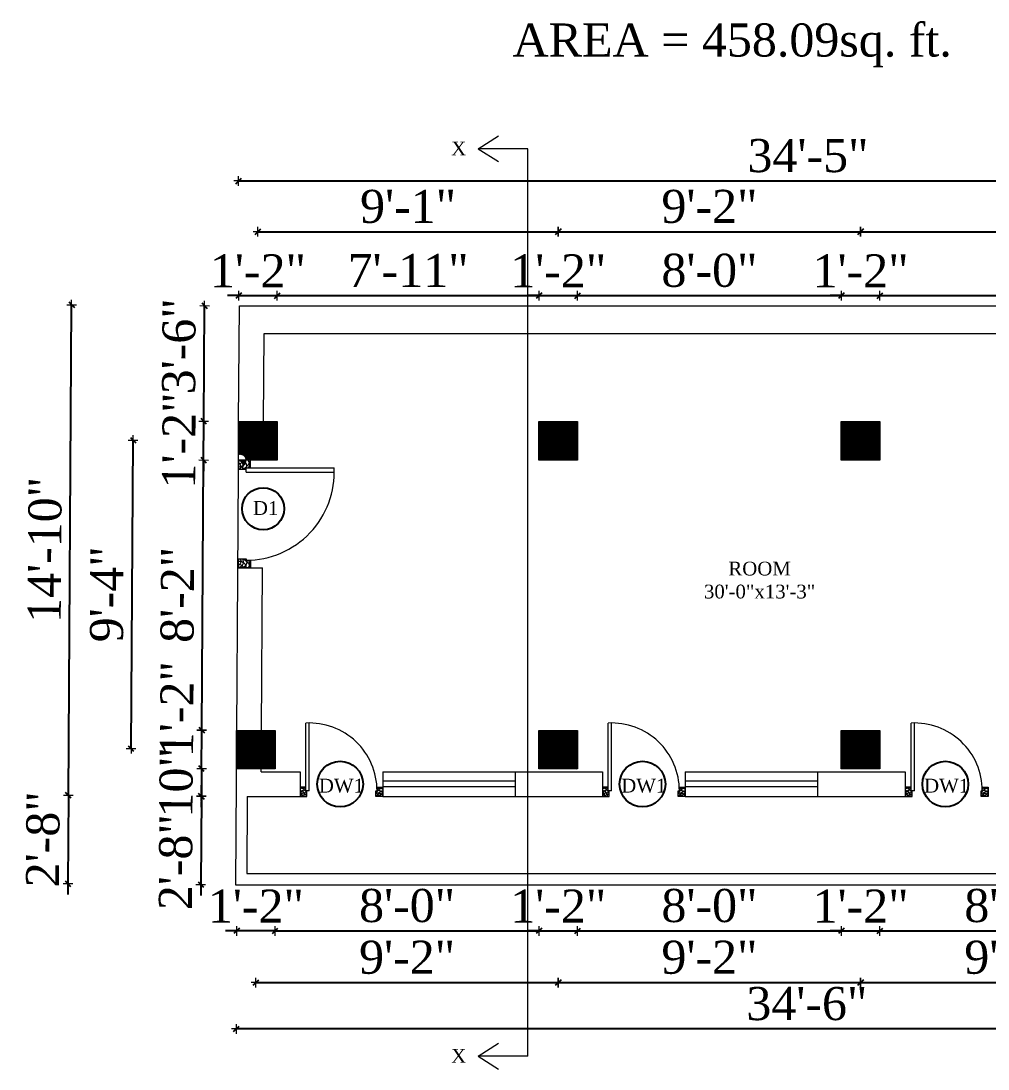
# Model space of a CAD drawing. Header units: inches. Extents: x 4069 to 291496, y -47643 to 12535.
# Drawn here: x 29905.2 to 30255.8, y 2326.1 to 2706.4 of the extents above; entities that cross this region are included whole.
import ezdxf

# ---------------------------------------------------------------- set-up
doc = ezdxf.new("R2010")
doc.units = ezdxf.units.IN
doc.header["$LTSCALE"] = 5
doc.header["$MEASUREMENT"] = 0
for name, color, linetype, lineweight in [('A-WALL', 7, 'Continuous', 9), ('Dimension', 7, 'Continuous', 18), ('DOOR', 62, 'Continuous', 0)]:
    doc.layers.add(name, color=color, linetype=linetype, lineweight=lineweight)
doc.layers.add('dim line', color=7, linetype='Continuous', lineweight=15, true_color=0xfab2b2)
doc.layers.add('TEXT', color=6, linetype='Continuous')
doc.layers.add('WALL', color=7, linetype='Continuous')
doc.styles.add('ordinary', font='times.ttf')
doc.dimstyles.new('Copy of 96', dxfattribs={"dimtxt": 7, "dimasz": 4, "dimexe": 0.5, "dimexo": 0.5, "dimgap": 3, "dimtad": 1, "dimdec": 1, "dimzin": 11, "dimdsep": 46, "dimlunit": 4, "dimtxsty": 'ordinary', "dimblk": 'OBLIQUE', "dimcen": 0.09, "dimse1": 1, "dimse2": 1, "dimclrt": 6, "dimazin": 0, "dimtfac": 1, "dimtdec": 1, "dimtix": 1, "dimtmove": 2, "dimatfit": 3, "dimldrblk": 'leader', "dimfxl": 0.5, "dimfxlon": 1, "dimtolj": 1, "dimtzin": 0, "dimarcsym": 0})
pattern_1 = [(45, (5670.89868, 945.28743), (-0.08838834765, 0.08838834765), [])]

# ---------------------------------------------------------------- blocks, each defined once
blk = doc.blocks.new('A$C27B36B59')
at = {"layer": 'DOOR'}
for p, q in [((0, 4), (0, 0)), ((2.5, 4), (0, 4)), ((2.5, 2.5), (2.5, 4)), ((0, 0), (3, 0)), ((3, 2.5), (2.5, 2.5)), ((3, 0), (3, 2.5))]:
    blk.add_line(p, q, dxfattribs=at)
for centre, radius, start, end in [((-1.4, -0.54), 4.75, 22.1411, 72.838), ((1.34, 2.09), 1.64, 45.138, 144.8948), ((2.21, 0.3), 2.49, 83.3149, 152.658), ((0.13, 0.37), 2.05, 349.4875, 93.6805), ((1.96, -0.47), 2.01, 58.7447, 166.495), ((-0.06, 0.32), 1.13, 343.542, 86.947), ((2.08, -0.4), 1.17, 38.2816, 160.1519)]:
    blk.add_arc(centre, radius, start, end, dxfattribs=at)
blk = doc.blocks.new('D2')
at = {"layer": 'DOOR'}
for p, q in [((74473.95, 24047.59), (74473.95, 24018.09)), ((74473.95, 24047.59), (74475.45, 24047.59)), ((74475.45, 24047.59), (74475.45, 24018.13))]:
    blk.add_line(p, q, dxfattribs=at)
blk.add_arc((74473.95, 24047.59), 29.5, 180, 272.9146, dxfattribs=at)
at = {"layer": 'DOOR', "xscale": -1, "rotation": 180}
blk.add_blockref('A$C27B36B59', (74441.95, 24050.09), dxfattribs=at)
at = {"layer": 'DOOR', "rotation": 180}
blk.add_blockref('A$C27B36B59', (74477.95, 24050.09), dxfattribs=at)
blk = doc.blocks.new('oblique')
at = {"color": 0, "lineweight": -2}
blk.add_line((0.25, 0.25), (-0.25, -0.25), dxfattribs=at)
at = {"layer": 'dim line', "lineweight": 9}
for p, q in [((-0.4375, 0), (0.4375, 0)), ((0, 0.4375), (0, -0.4375))]:
    blk.add_line(p, q, dxfattribs=at)
blk = doc.blocks.new('*D561')
at = {"layer": 'A-WALL', "color": 0, "lineweight": -2, "ltscale": 50, "transparency": 16777216}
for p, q in [((29983.36, 2376.25), (29979.36, 2376.25)), ((29997.36, 2376.25), (29983.36, 2376.25)), ((29997.36, 2376.25), (30001.36, 2376.25))]:
    blk.add_line(p, q, dxfattribs=at)
at = {"layer": 'Defpoints', "color": 0, "ltscale": 50, "transparency": 16777216}
for p in [(29983.36, 2435.01, -58.17), (29997.36, 2435.01, -58.17), (29983.36, 2376.25)]:
    blk.add_point(p, dxfattribs=at)
at = {"layer": 'A-WALL', "color": 0, "lineweight": -2, "ltscale": 50, "transparency": 16777216, "xscale": 4, "yscale": 4, "zscale": 4}
blk.add_blockref('oblique', (29983.36, 2376.25), dxfattribs=at)
at = {"layer": 'A-WALL', "color": 0, "lineweight": -2, "ltscale": 50, "transparency": 16777216, "xscale": 4, "yscale": 4, "zscale": 4, "rotation": 180}
blk.add_blockref('oblique', (29997.36, 2376.25), dxfattribs=at)
at = {"layer": 'A-WALL', "color": 6, "ltscale": 50, "transparency": 16777216, "insert": (29990.36, 2385.25), "char_height": 12, "attachment_point": 5, "style": 'ordinary'}
blk.add_mtext('\\A1;1\'-2"', dxfattribs=at)
blk = doc.blocks.new('_OBLIQUE')
at = {"color": 0, "linetype": 'ByBlock'}
blk.add_line((-0.5, -0.5), (0.5, 0.5), dxfattribs=at)
blk = doc.blocks.new('leader')
at = {"layer": 'Dimension'}
for p, q in [((0, -4.328), (0, 4.328)), ((-4.424, 0), (4.424, 0))]:
    blk.add_line(p, q, dxfattribs=at)
blk = doc.blocks.new('*D562')
at = {"layer": 'A-WALL', "color": 0, "lineweight": -2, "ltscale": 5, "transparency": 16777216}
blk.add_line((29997.36, 2376.25), (30092.98, 2376.25), dxfattribs=at)
at = {"layer": 'Defpoints', "color": 0, "ltscale": 5, "transparency": 16777216}
for p in [(29997.36, 2435.01, -58.17), (30092.98, 2435.01, -58.17), (30092.98, 2376.25)]:
    blk.add_point(p, dxfattribs=at)
at = {"layer": 'A-WALL', "color": 0, "lineweight": -2, "ltscale": 5, "transparency": 16777216, "xscale": 4, "yscale": 4, "zscale": 4, "rotation": 180}
blk.add_blockref('oblique', (29997.36, 2376.25), dxfattribs=at)
at = {"layer": 'A-WALL', "color": 0, "lineweight": -2, "ltscale": 5, "transparency": 16777216, "xscale": 4, "yscale": 4, "zscale": 4}
blk.add_blockref('oblique', (30092.98, 2376.25), dxfattribs=at)
at = {"layer": 'A-WALL', "color": 6, "ltscale": 5, "transparency": 16777216, "insert": (30045.17, 2385.36), "char_height": 12, "attachment_point": 5, "style": 'ordinary'}
blk.add_mtext('\\A1;8\'-0"', dxfattribs=at)
blk = doc.blocks.new('*D563')
at = {"layer": 'A-WALL', "color": 0, "lineweight": -2, "ltscale": 5, "transparency": 16777216}
for p, q in [((30092.98, 2376.25), (30088.98, 2376.25)), ((30092.98, 2376.25), (30106.98, 2376.25)), ((30106.98, 2376.25), (30110.98, 2376.25))]:
    blk.add_line(p, q, dxfattribs=at)
at = {"layer": 'Defpoints', "color": 0, "ltscale": 5, "transparency": 16777216}
for p in [(30092.98, 2435.01, -58.17), (30106.98, 2435.01, -58.17), (30106.98, 2376.25)]:
    blk.add_point(p, dxfattribs=at)
at = {"layer": 'A-WALL', "color": 0, "lineweight": -2, "ltscale": 5, "transparency": 16777216, "xscale": 4, "yscale": 4, "zscale": 4}
blk.add_blockref('oblique', (30092.98, 2376.25), dxfattribs=at)
at = {"layer": 'A-WALL', "color": 0, "lineweight": -2, "ltscale": 5, "transparency": 16777216, "xscale": 4, "yscale": 4, "zscale": 4, "rotation": 180}
blk.add_blockref('oblique', (30106.98, 2376.25), dxfattribs=at)
at = {"layer": 'A-WALL', "color": 6, "ltscale": 5, "transparency": 16777216, "insert": (30099.98, 2385.25), "char_height": 12, "attachment_point": 5, "style": 'ordinary'}
blk.add_mtext('\\A1;1\'-2"', dxfattribs=at)
blk = doc.blocks.new('*D564')
at = {"layer": 'A-WALL', "color": 0, "lineweight": -2, "ltscale": 5, "transparency": 16777216}
blk.add_line((30106.98, 2376.25), (30202.6, 2376.25), dxfattribs=at)
at = {"layer": 'Defpoints', "color": 0, "ltscale": 5, "transparency": 16777216}
for p in [(30106.98, 2435.01, -58.17), (30202.6, 2435.01, -58.17), (30202.6, 2376.25)]:
    blk.add_point(p, dxfattribs=at)
at = {"layer": 'A-WALL', "color": 0, "lineweight": -2, "ltscale": 5, "transparency": 16777216, "xscale": 4, "yscale": 4, "zscale": 4, "rotation": 180}
blk.add_blockref('oblique', (30106.98, 2376.25), dxfattribs=at)
at = {"layer": 'A-WALL', "color": 0, "lineweight": -2, "ltscale": 5, "transparency": 16777216, "xscale": 4, "yscale": 4, "zscale": 4}
blk.add_blockref('oblique', (30202.6, 2376.25), dxfattribs=at)
at = {"layer": 'A-WALL', "color": 6, "ltscale": 5, "transparency": 16777216, "insert": (30154.79, 2385.36), "char_height": 12, "attachment_point": 5, "style": 'ordinary'}
blk.add_mtext('\\A1;8\'-0"', dxfattribs=at)
blk = doc.blocks.new('*D565')
at = {"layer": 'A-WALL', "color": 0, "lineweight": -2, "ltscale": 5, "transparency": 16777216}
for p, q in [((30202.6, 2376.25), (30198.6, 2376.25)), ((30202.6, 2376.25), (30216.6, 2376.25)), ((30216.6, 2376.25), (30220.6, 2376.25))]:
    blk.add_line(p, q, dxfattribs=at)
at = {"layer": 'Defpoints', "color": 0, "ltscale": 5, "transparency": 16777216}
for p in [(30202.6, 2435.01, -58.17), (30216.6, 2435.01, -58.17), (30216.6, 2376.25)]:
    blk.add_point(p, dxfattribs=at)
at = {"layer": 'A-WALL', "color": 0, "lineweight": -2, "ltscale": 5, "transparency": 16777216, "xscale": 4, "yscale": 4, "zscale": 4}
blk.add_blockref('oblique', (30202.6, 2376.25), dxfattribs=at)
at = {"layer": 'A-WALL', "color": 0, "lineweight": -2, "ltscale": 5, "transparency": 16777216, "xscale": 4, "yscale": 4, "zscale": 4, "rotation": 180}
blk.add_blockref('oblique', (30216.6, 2376.25), dxfattribs=at)
at = {"layer": 'A-WALL', "color": 6, "ltscale": 5, "transparency": 16777216, "insert": (30209.6, 2385.25), "char_height": 12, "attachment_point": 5, "style": 'ordinary'}
blk.add_mtext('\\A1;1\'-2"', dxfattribs=at)
blk = doc.blocks.new('*D566')
at = {"layer": 'A-WALL', "color": 0, "lineweight": -2, "ltscale": 5, "transparency": 16777216}
blk.add_line((30216.6, 2376.25), (30312.6, 2376.25), dxfattribs=at)
at = {"layer": 'Defpoints', "color": 0, "ltscale": 5, "transparency": 16777216}
for p in [(30216.6, 2435.01, -58.17), (30312.6, 2435.01), (30312.6, 2376.25)]:
    blk.add_point(p, dxfattribs=at)
at = {"layer": 'A-WALL', "color": 0, "lineweight": -2, "ltscale": 5, "transparency": 16777216, "xscale": 4, "yscale": 4, "zscale": 4, "rotation": 180}
blk.add_blockref('oblique', (30216.6, 2376.25), dxfattribs=at)
at = {"layer": 'A-WALL', "color": 0, "lineweight": -2, "ltscale": 5, "transparency": 16777216, "xscale": 4, "yscale": 4, "zscale": 4}
blk.add_blockref('oblique', (30312.6, 2376.25), dxfattribs=at)
at = {"layer": 'A-WALL', "color": 6, "ltscale": 5, "transparency": 16777216, "insert": (30264.6, 2385.36), "char_height": 12, "attachment_point": 5, "style": 'ordinary'}
blk.add_mtext('\\A1;8\'-0"', dxfattribs=at)
blk = doc.blocks.new('*D473')
at = {"layer": 'A-WALL', "color": 0, "lineweight": -2, "ltscale": 5, "transparency": 16777216}
blk.add_line((29990.36, 2357.5), (30099.98, 2357.5), dxfattribs=at)
at = {"layer": 'Defpoints', "color": 0, "ltscale": 5, "transparency": 16777216}
for p in [(29990.36, 2442.01, -58.17), (30099.98, 2442.01, -58.17), (30099.98, 2357.5)]:
    blk.add_point(p, dxfattribs=at)
at = {"layer": 'A-WALL', "color": 0, "lineweight": -2, "ltscale": 5, "transparency": 16777216, "xscale": 4, "yscale": 4, "zscale": 4, "rotation": 180}
blk.add_blockref('oblique', (29990.36, 2357.5), dxfattribs=at)
at = {"layer": 'A-WALL', "color": 0, "lineweight": -2, "ltscale": 5, "transparency": 16777216, "xscale": 4, "yscale": 4, "zscale": 4}
blk.add_blockref('oblique', (30099.98, 2357.5), dxfattribs=at)
at = {"layer": 'A-WALL', "color": 6, "ltscale": 5, "transparency": 16777216, "insert": (30045.17, 2366.62), "char_height": 12, "attachment_point": 5, "style": 'ordinary'}
blk.add_mtext('\\A1;9\'-2"', dxfattribs=at)
blk = doc.blocks.new('*D568')
at = {"layer": 'A-WALL', "color": 0, "lineweight": -2, "ltscale": 5, "transparency": 16777216}
blk.add_line((30099.98, 2357.5), (30209.6, 2357.5), dxfattribs=at)
at = {"layer": 'Defpoints', "color": 0, "ltscale": 5, "transparency": 16777216}
for p in [(30099.98, 2442.01, -58.17), (30209.6, 2442.01, -58.17), (30209.6, 2357.5)]:
    blk.add_point(p, dxfattribs=at)
at = {"layer": 'A-WALL', "color": 0, "lineweight": -2, "ltscale": 5, "transparency": 16777216, "xscale": 4, "yscale": 4, "zscale": 4, "rotation": 180}
blk.add_blockref('oblique', (30099.98, 2357.5), dxfattribs=at)
at = {"layer": 'A-WALL', "color": 0, "lineweight": -2, "ltscale": 5, "transparency": 16777216, "xscale": 4, "yscale": 4, "zscale": 4}
blk.add_blockref('oblique', (30209.6, 2357.5), dxfattribs=at)
at = {"layer": 'A-WALL', "color": 6, "ltscale": 5, "transparency": 16777216, "insert": (30154.79, 2366.62), "char_height": 12, "attachment_point": 5, "style": 'ordinary'}
blk.add_mtext('\\A1;9\'-2"', dxfattribs=at)
blk = doc.blocks.new('*D569')
at = {"layer": 'A-WALL', "color": 0, "lineweight": -2, "ltscale": 5, "transparency": 16777216}
blk.add_line((30209.6, 2357.5), (30319.6, 2357.5), dxfattribs=at)
at = {"layer": 'Defpoints', "color": 0, "ltscale": 5, "transparency": 16777216}
for p in [(30209.6, 2442.01, -58.17), (30319.6, 2442.01, -58.17), (30319.6, 2357.5)]:
    blk.add_point(p, dxfattribs=at)
at = {"layer": 'A-WALL', "color": 0, "lineweight": -2, "ltscale": 5, "transparency": 16777216, "xscale": 4, "yscale": 4, "zscale": 4, "rotation": 180}
blk.add_blockref('oblique', (30209.6, 2357.5), dxfattribs=at)
at = {"layer": 'A-WALL', "color": 0, "lineweight": -2, "ltscale": 5, "transparency": 16777216, "xscale": 4, "yscale": 4, "zscale": 4}
blk.add_blockref('oblique', (30319.6, 2357.5), dxfattribs=at)
at = {"layer": 'A-WALL', "color": 6, "ltscale": 5, "transparency": 16777216, "insert": (30264.6, 2366.62), "char_height": 12, "attachment_point": 5, "style": 'ordinary'}
blk.add_mtext('\\A1;9\'-2"', dxfattribs=at)
blk = doc.blocks.new('*D474')
at = {"layer": 'A-WALL', "color": 0, "lineweight": -2, "ltscale": 5, "transparency": 16777216}
blk.add_line((30396.93, 2340.69), (29983.26, 2340.69), dxfattribs=at)
at = {"layer": 'Defpoints', "color": 0, "ltscale": 5, "transparency": 16777216}
for p in [(30396.93, 2545.35, -58), (29983.26, 2435.01, -58.17), (29983.26, 2340.69)]:
    blk.add_point(p, dxfattribs=at)
at = {"layer": 'A-WALL', "color": 0, "lineweight": -2, "ltscale": 5, "transparency": 16777216, "xscale": 4, "yscale": 4, "zscale": 4, "rotation": 180}
blk.add_blockref('oblique', (29983.26, 2340.69), dxfattribs=at)
at = {"layer": 'A-WALL', "color": 0, "lineweight": -2, "ltscale": 5, "transparency": 16777216, "xscale": 4, "yscale": 4, "zscale": 4}
blk.add_blockref('oblique', (30396.93, 2340.69), dxfattribs=at)
at = {"layer": 'A-WALL', "color": 6, "ltscale": 5, "transparency": 16777216, "insert": (30190.1, 2349.8), "char_height": 12, "attachment_point": 5, "style": 'ordinary'}
blk.add_mtext('\\A1;34\'-6"', dxfattribs=at)
blk = doc.blocks.new('*D570')
at = {"layer": 'A-WALL', "color": 0, "lineweight": -2, "ltscale": 50, "transparency": 16777216}
for p, q in [((29984.09, 2606.72), (29980.09, 2606.72)), ((29984.09, 2606.72), (29998.09, 2606.72)), ((29998.09, 2606.72), (30002.09, 2606.72))]:
    blk.add_line(p, q, dxfattribs=at)
at = {"layer": 'Defpoints', "color": 0, "ltscale": 50, "transparency": 16777216}
for p in [(29998.09, 2606.72), (29984.09, 2561.01, -58.17), (29998.09, 2561.01, -58.17)]:
    blk.add_point(p, dxfattribs=at)
at = {"layer": 'A-WALL', "color": 0, "lineweight": -2, "ltscale": 50, "transparency": 16777216, "xscale": 4, "yscale": 4, "zscale": 4}
blk.add_blockref('oblique', (29984.09, 2606.72), dxfattribs=at)
at = {"layer": 'A-WALL', "color": 0, "lineweight": -2, "ltscale": 50, "transparency": 16777216, "xscale": 4, "yscale": 4, "zscale": 4, "rotation": 180}
blk.add_blockref('oblique', (29998.09, 2606.72), dxfattribs=at)
at = {"layer": 'A-WALL', "color": 6, "ltscale": 50, "transparency": 16777216, "insert": (29991.09, 2615.72), "char_height": 12, "attachment_point": 5, "style": 'ordinary'}
blk.add_mtext('\\A1;1\'-2"', dxfattribs=at)
blk = doc.blocks.new('*D571')
at = {"layer": 'A-WALL', "color": 0, "lineweight": -2, "ltscale": 5, "transparency": 16777216}
blk.add_line((29998.09, 2606.72), (30092.98, 2606.72), dxfattribs=at)
at = {"layer": 'Defpoints', "color": 0, "ltscale": 5, "transparency": 16777216}
for p in [(30092.98, 2606.72), (29998.09, 2561.01, -58.17), (30092.98, 2561.01, -58.17)]:
    blk.add_point(p, dxfattribs=at)
at = {"layer": 'A-WALL', "color": 0, "lineweight": -2, "ltscale": 5, "transparency": 16777216, "xscale": 4, "yscale": 4, "zscale": 4, "rotation": 180}
blk.add_blockref('oblique', (29998.09, 2606.72), dxfattribs=at)
at = {"layer": 'A-WALL', "color": 0, "lineweight": -2, "ltscale": 5, "transparency": 16777216, "xscale": 4, "yscale": 4, "zscale": 4}
blk.add_blockref('oblique', (30092.98, 2606.72), dxfattribs=at)
at = {"layer": 'A-WALL', "color": 6, "ltscale": 5, "transparency": 16777216, "insert": (30045.53, 2615.84), "char_height": 12, "attachment_point": 5, "style": 'ordinary'}
blk.add_mtext('\\A1;7\'-11"', dxfattribs=at)
blk = doc.blocks.new('*D475')
at = {"layer": 'A-WALL', "color": 0, "lineweight": -2, "ltscale": 5, "transparency": 16777216}
for p, q in [((30092.98, 2606.72), (30088.98, 2606.72)), ((30092.98, 2606.72), (30106.98, 2606.72)), ((30106.98, 2606.72), (30110.98, 2606.72))]:
    blk.add_line(p, q, dxfattribs=at)
at = {"layer": 'Defpoints', "color": 0, "ltscale": 5, "transparency": 16777216}
for p in [(30106.98, 2606.72), (30092.98, 2561.01, -58.17), (30106.98, 2561.01, -58.17)]:
    blk.add_point(p, dxfattribs=at)
at = {"layer": 'A-WALL', "color": 0, "lineweight": -2, "ltscale": 5, "transparency": 16777216, "xscale": 4, "yscale": 4, "zscale": 4}
blk.add_blockref('oblique', (30092.98, 2606.72), dxfattribs=at)
at = {"layer": 'A-WALL', "color": 0, "lineweight": -2, "ltscale": 5, "transparency": 16777216, "xscale": 4, "yscale": 4, "zscale": 4, "rotation": 180}
blk.add_blockref('oblique', (30106.98, 2606.72), dxfattribs=at)
at = {"layer": 'A-WALL', "color": 6, "ltscale": 5, "transparency": 16777216, "insert": (30099.98, 2615.72), "char_height": 12, "attachment_point": 5, "style": 'ordinary'}
blk.add_mtext('\\A1;1\'-2"', dxfattribs=at)
blk = doc.blocks.new('*D572')
at = {"layer": 'A-WALL', "color": 0, "lineweight": -2, "ltscale": 5, "transparency": 16777216}
blk.add_line((30106.98, 2606.72), (30202.6, 2606.72), dxfattribs=at)
at = {"layer": 'Defpoints', "color": 0, "ltscale": 5, "transparency": 16777216}
for p in [(30202.6, 2606.72), (30106.98, 2561.01, -58.17), (30202.6, 2561.01, -58.17)]:
    blk.add_point(p, dxfattribs=at)
at = {"layer": 'A-WALL', "color": 0, "lineweight": -2, "ltscale": 5, "transparency": 16777216, "xscale": 4, "yscale": 4, "zscale": 4, "rotation": 180}
blk.add_blockref('oblique', (30106.98, 2606.72), dxfattribs=at)
at = {"layer": 'A-WALL', "color": 0, "lineweight": -2, "ltscale": 5, "transparency": 16777216, "xscale": 4, "yscale": 4, "zscale": 4}
blk.add_blockref('oblique', (30202.6, 2606.72), dxfattribs=at)
at = {"layer": 'A-WALL', "color": 6, "ltscale": 5, "transparency": 16777216, "insert": (30154.79, 2615.82), "char_height": 12, "attachment_point": 5, "style": 'ordinary'}
blk.add_mtext('\\A1;8\'-0"', dxfattribs=at)
blk = doc.blocks.new('*D573')
at = {"layer": 'A-WALL', "color": 0, "lineweight": -2, "ltscale": 5, "transparency": 16777216}
for p, q in [((30202.6, 2606.72), (30198.6, 2606.72)), ((30202.6, 2606.72), (30216.6, 2606.72)), ((30216.6, 2606.72), (30220.6, 2606.72))]:
    blk.add_line(p, q, dxfattribs=at)
at = {"layer": 'Defpoints', "color": 0, "ltscale": 5, "transparency": 16777216}
for p in [(30216.6, 2606.72), (30202.6, 2561.01, -58.17), (30216.6, 2561.01, -58.17)]:
    blk.add_point(p, dxfattribs=at)
at = {"layer": 'A-WALL', "color": 0, "lineweight": -2, "ltscale": 5, "transparency": 16777216, "xscale": 4, "yscale": 4, "zscale": 4}
blk.add_blockref('oblique', (30202.6, 2606.72), dxfattribs=at)
at = {"layer": 'A-WALL', "color": 0, "lineweight": -2, "ltscale": 5, "transparency": 16777216, "xscale": 4, "yscale": 4, "zscale": 4, "rotation": 180}
blk.add_blockref('oblique', (30216.6, 2606.72), dxfattribs=at)
at = {"layer": 'A-WALL', "color": 6, "ltscale": 5, "transparency": 16777216, "insert": (30209.6, 2615.72), "char_height": 12, "attachment_point": 5, "style": 'ordinary'}
blk.add_mtext('\\A1;1\'-2"', dxfattribs=at)
blk = doc.blocks.new('*D476')
at = {"layer": 'A-WALL', "color": 0, "lineweight": -2, "ltscale": 5, "transparency": 16777216}
blk.add_line((30216.6, 2606.72), (30355.05, 2606.72), dxfattribs=at)
at = {"layer": 'Defpoints', "color": 0, "ltscale": 5, "transparency": 16777216}
for p in [(30355.05, 2606.72), (30216.6, 2561.01, -58.17), (30355.05, 2561.01, -58.17)]:
    blk.add_point(p, dxfattribs=at)
at = {"layer": 'A-WALL', "color": 0, "lineweight": -2, "ltscale": 5, "transparency": 16777216, "xscale": 4, "yscale": 4, "zscale": 4, "rotation": 180}
blk.add_blockref('oblique', (30216.6, 2606.72), dxfattribs=at)
at = {"layer": 'A-WALL', "color": 0, "lineweight": -2, "ltscale": 5, "transparency": 16777216, "xscale": 4, "yscale": 4, "zscale": 4}
blk.add_blockref('oblique', (30355.05, 2606.72), dxfattribs=at)
at = {"layer": 'A-WALL', "color": 6, "ltscale": 5, "transparency": 16777216, "insert": (30285.82, 2615.82), "char_height": 12, "attachment_point": 5, "style": 'ordinary'}
blk.add_mtext('\\A1;11\'-6"', dxfattribs=at)
blk = doc.blocks.new('*D477')
at = {"layer": 'A-WALL', "color": 0, "lineweight": -2, "ltscale": 5, "transparency": 16777216}
blk.add_line((29991.09, 2629.91), (30099.98, 2629.91), dxfattribs=at)
at = {"layer": 'Defpoints', "color": 0, "ltscale": 5, "transparency": 16777216}
for p in [(30099.98, 2629.91), (29991.09, 2554.01, -58.17), (30099.98, 2554.01, -58.17)]:
    blk.add_point(p, dxfattribs=at)
at = {"layer": 'A-WALL', "color": 0, "lineweight": -2, "ltscale": 5, "transparency": 16777216, "xscale": 4, "yscale": 4, "zscale": 4, "rotation": 180}
blk.add_blockref('oblique', (29991.09, 2629.91), dxfattribs=at)
at = {"layer": 'A-WALL', "color": 0, "lineweight": -2, "ltscale": 5, "transparency": 16777216, "xscale": 4, "yscale": 4, "zscale": 4}
blk.add_blockref('oblique', (30099.98, 2629.91), dxfattribs=at)
at = {"layer": 'A-WALL', "color": 6, "ltscale": 5, "transparency": 16777216, "insert": (30045.53, 2639.03), "char_height": 12, "attachment_point": 5, "style": 'ordinary'}
blk.add_mtext('\\A1;9\'-1"', dxfattribs=at)
blk = doc.blocks.new('*D575')
at = {"layer": 'A-WALL', "color": 0, "lineweight": -2, "ltscale": 5, "transparency": 16777216}
blk.add_line((30099.98, 2629.91), (30209.6, 2629.91), dxfattribs=at)
at = {"layer": 'Defpoints', "color": 0, "ltscale": 5, "transparency": 16777216}
for p in [(30209.6, 2629.91), (30099.98, 2554.01, -58.17), (30209.6, 2554.01, -58.17)]:
    blk.add_point(p, dxfattribs=at)
at = {"layer": 'A-WALL', "color": 0, "lineweight": -2, "ltscale": 5, "transparency": 16777216, "xscale": 4, "yscale": 4, "zscale": 4, "rotation": 180}
blk.add_blockref('oblique', (30099.98, 2629.91), dxfattribs=at)
at = {"layer": 'A-WALL', "color": 0, "lineweight": -2, "ltscale": 5, "transparency": 16777216, "xscale": 4, "yscale": 4, "zscale": 4}
blk.add_blockref('oblique', (30209.6, 2629.91), dxfattribs=at)
at = {"layer": 'A-WALL', "color": 6, "ltscale": 5, "transparency": 16777216, "insert": (30154.79, 2639.03), "char_height": 12, "attachment_point": 5, "style": 'ordinary'}
blk.add_mtext('\\A1;9\'-2"', dxfattribs=at)
blk = doc.blocks.new('*D576')
at = {"layer": 'A-WALL', "color": 0, "lineweight": -2, "ltscale": 5, "transparency": 16777216}
blk.add_line((30209.6, 2629.91), (30362.05, 2629.91), dxfattribs=at)
at = {"layer": 'Defpoints', "color": 0, "ltscale": 5, "transparency": 16777216}
for p in [(30362.05, 2629.91), (30209.6, 2554.01, -58.17), (30362.05, 2554.01, -58.17)]:
    blk.add_point(p, dxfattribs=at)
at = {"layer": 'A-WALL', "color": 0, "lineweight": -2, "ltscale": 5, "transparency": 16777216, "xscale": 4, "yscale": 4, "zscale": 4, "rotation": 180}
blk.add_blockref('oblique', (30209.6, 2629.91), dxfattribs=at)
at = {"layer": 'A-WALL', "color": 0, "lineweight": -2, "ltscale": 5, "transparency": 16777216, "xscale": 4, "yscale": 4, "zscale": 4}
blk.add_blockref('oblique', (30362.05, 2629.91), dxfattribs=at)
at = {"layer": 'A-WALL', "color": 6, "ltscale": 5, "transparency": 16777216, "insert": (30285.82, 2639.01), "char_height": 12, "attachment_point": 5, "style": 'ordinary'}
blk.add_mtext('\\A1;12\'-8"', dxfattribs=at)
blk = doc.blocks.new('*D478')
at = {"layer": 'A-WALL', "color": 0, "lineweight": -2, "ltscale": 5, "transparency": 16777216}
blk.add_line((29984.09, 2648.34), (30396.93, 2648.34), dxfattribs=at)
at = {"layer": 'Defpoints', "color": 0, "ltscale": 5, "transparency": 16777216}
for p in [(30396.93, 2648.34), (29984.09, 2561.01, -58.17), (30396.93, 2545.35, -58)]:
    blk.add_point(p, dxfattribs=at)
at = {"layer": 'A-WALL', "color": 0, "lineweight": -2, "ltscale": 5, "transparency": 16777216, "xscale": 4, "yscale": 4, "zscale": 4, "rotation": 180}
blk.add_blockref('oblique', (29984.09, 2648.34), dxfattribs=at)
at = {"layer": 'A-WALL', "color": 0, "lineweight": -2, "ltscale": 5, "transparency": 16777216, "xscale": 4, "yscale": 4, "zscale": 4}
blk.add_blockref('oblique', (30396.93, 2648.34), dxfattribs=at)
at = {"layer": 'A-WALL', "color": 6, "ltscale": 5, "transparency": 16777216, "insert": (30190.51, 2657.45), "char_height": 12, "attachment_point": 5, "style": 'ordinary'}
blk.add_mtext('\\A1;34\'-5"', dxfattribs=at)
blk = doc.blocks.new('*D479')
at = {"layer": 'A-WALL', "color": 0, "lineweight": -2, "ltscale": 50, "transparency": 16777216}
blk.add_line((29970.64, 2435.09), (29970.73, 2449.09), dxfattribs=at)
at = {"layer": 'Defpoints', "color": 0, "ltscale": 50, "transparency": 16777216}
for p in [(29970.73, 2449.09), (29983.36, 2449.01, -58.17), (29983.26, 2435.01, -58.17)]:
    blk.add_point(p, dxfattribs=at)
at = {"layer": 'A-WALL', "color": 0, "lineweight": -2, "ltscale": 50, "transparency": 16777216, "xscale": 4, "yscale": 4, "zscale": 4}
for p, rotation in [((29970.73, 2449.09), 89.6259071472328), ((29970.64, 2435.09), 269.6259071472328)]:
    blk.add_blockref('oblique', p, dxfattribs=dict(at, rotation=rotation))
at = {"layer": 'A-WALL', "color": 6, "ltscale": 50, "transparency": 16777216, "insert": (29961.68, 2456.7), "char_height": 12, "attachment_point": 5, "rotation": 89.6259, "style": 'ordinary'}
blk.add_mtext('\\A1;1\'-2"', dxfattribs=at)
blk = doc.blocks.new('*D480')
at = {"layer": 'A-WALL', "color": 0, "lineweight": -2, "ltscale": 5, "transparency": 16777216}
blk.add_line((29970.73, 2449.09), (29971.37, 2547.09), dxfattribs=at)
at = {"layer": 'Defpoints', "color": 0, "ltscale": 5, "transparency": 16777216}
for p in [(29971.37, 2547.09), (29984.09, 2547.01, -58.17), (29983.36, 2449.01, -58.17)]:
    blk.add_point(p, dxfattribs=at)
at = {"layer": 'A-WALL', "color": 0, "lineweight": -2, "ltscale": 5, "transparency": 16777216, "xscale": 4, "yscale": 4, "zscale": 4}
for p, rotation in [((29971.37, 2547.09), 89.62590714722069), ((29970.73, 2449.09), 269.6259071472207)]:
    blk.add_blockref('oblique', p, dxfattribs=dict(at, rotation=rotation))
at = {"layer": 'A-WALL', "color": 6, "ltscale": 5, "transparency": 16777216, "insert": (29961.95, 2498.15), "char_height": 12, "attachment_point": 5, "rotation": 89.6259, "style": 'ordinary'}
blk.add_mtext('\\A1;8\'-2"', dxfattribs=at)
blk = doc.blocks.new('*D577')
at = {"layer": 'A-WALL', "color": 0, "lineweight": -2, "ltscale": 5, "transparency": 16777216}
for p, q in [((29971.46, 2561.09), (29971.49, 2565.09)), ((29971.37, 2547.09), (29971.46, 2561.09)), ((29971.37, 2547.09), (29971.34, 2543.09))]:
    blk.add_line(p, q, dxfattribs=at)
at = {"layer": 'Defpoints', "color": 0, "ltscale": 5, "transparency": 16777216}
for p in [(29971.46, 2561.09), (29984.09, 2561.01, -58.17), (29984.09, 2547.01, -58.17)]:
    blk.add_point(p, dxfattribs=at)
at = {"layer": 'A-WALL', "color": 0, "lineweight": -2, "ltscale": 5, "transparency": 16777216, "xscale": 4, "yscale": 4, "zscale": 4}
for p, rotation in [((29971.46, 2561.09), 269.6259071472207), ((29971.37, 2547.09), 89.62590714722073)]:
    blk.add_blockref('oblique', p, dxfattribs=dict(at, rotation=rotation))
at = {"layer": 'A-WALL', "color": 6, "ltscale": 5, "transparency": 16777216, "insert": (29962.42, 2554.15), "char_height": 12, "attachment_point": 5, "rotation": 89.6259, "style": 'ordinary'}
blk.add_mtext('\\A1;1\'-2"', dxfattribs=at)
blk = doc.blocks.new('*D481')
at = {"layer": 'A-WALL', "color": 0, "lineweight": -2, "ltscale": 5, "transparency": 16777216}
blk.add_line((29945.1, 2442.3), (29945.83, 2554.3), dxfattribs=at)
at = {"layer": 'Defpoints', "color": 0, "ltscale": 5, "transparency": 16777216}
for p in [(29945.83, 2554.3), (29991.09, 2554.01, -58.17), (29990.36, 2442.01, -58.17)]:
    blk.add_point(p, dxfattribs=at)
at = {"layer": 'A-WALL', "color": 0, "lineweight": -2, "ltscale": 5, "transparency": 16777216, "xscale": 4, "yscale": 4, "zscale": 4}
for p, rotation in [((29945.83, 2554.3), 89.62590714722069), ((29945.1, 2442.3), 269.6259071472207)]:
    blk.add_blockref('oblique', p, dxfattribs=dict(at, rotation=rotation))
at = {"layer": 'A-WALL', "color": 6, "ltscale": 5, "transparency": 16777216, "insert": (29936.35, 2498.36), "char_height": 12, "attachment_point": 5, "rotation": 89.6259, "style": 'ordinary'}
blk.add_mtext('\\A1;9\'-4"', dxfattribs=at)
blk = doc.blocks.new('*D482')
at = {"layer": 'A-WALL', "color": 0, "lineweight": -2, "ltscale": 5, "transparency": 16777216}
blk.add_line((29922.37, 2425.41), (29923.54, 2603.41), dxfattribs=at)
at = {"layer": 'Defpoints', "color": 0, "ltscale": 5, "transparency": 16777216}
for p in [(29923.54, 2603.41), (29984.36, 2603.01, -58.17), (29983.2, 2425.01, -58.17)]:
    blk.add_point(p, dxfattribs=at)
at = {"layer": 'A-WALL', "color": 0, "lineweight": -2, "ltscale": 5, "transparency": 16777216, "xscale": 4, "yscale": 4, "zscale": 4}
for p, rotation in [((29923.54, 2603.41), 89.62590714722069), ((29922.37, 2425.41), 269.6259071472207)]:
    blk.add_blockref('oblique', p, dxfattribs=dict(at, rotation=rotation))
at = {"layer": 'A-WALL', "color": 6, "ltscale": 5, "transparency": 16777216, "insert": (29913.85, 2514.47), "char_height": 12, "attachment_point": 5, "rotation": 89.6259, "style": 'ordinary'}
blk.add_mtext('\\A1;14\'-10"', dxfattribs=at)
blk = doc.blocks.new('*D624')
at = {"layer": 'A-WALL', "color": 0, "lineweight": -2, "ltscale": 5, "transparency": 16777216}
blk.add_line((29971.46, 2561.09), (29971.74, 2603.09), dxfattribs=at)
at = {"layer": 'Defpoints', "color": 0, "ltscale": 5, "transparency": 16777216}
for p in [(29971.74, 2603.09), (29984.36, 2603.01), (29984.09, 2561.01, -58.17)]:
    blk.add_point(p, dxfattribs=at)
at = {"layer": 'A-WALL', "color": 0, "lineweight": -2, "ltscale": 5, "transparency": 16777216, "xscale": 4, "yscale": 4, "zscale": 4}
for p, rotation in [((29971.74, 2603.09), 89.62590714722069), ((29971.46, 2561.09), 269.6259071472207)]:
    blk.add_blockref('oblique', p, dxfattribs=dict(at, rotation=rotation))
at = {"layer": 'A-WALL', "color": 6, "ltscale": 5, "transparency": 16777216, "insert": (29962.49, 2588.34), "char_height": 12, "attachment_point": 5, "rotation": 89.6259, "style": 'ordinary'}
blk.add_mtext('\\A1;3\'-6"', dxfattribs=at)
blk = doc.blocks.new('*D517')
at = {"layer": 'A-WALL', "color": 0, "lineweight": -2, "ltscale": 5, "transparency": 16777216}
for p, q in [((29970.64, 2435.09), (29970.66, 2439.09)), ((29970.64, 2435.09), (29970.57, 2425.09)), ((29970.57, 2425.09), (29970.55, 2421.09))]:
    blk.add_line(p, q, dxfattribs=at)
at = {"layer": 'Defpoints', "color": 0, "ltscale": 5, "transparency": 16777216}
for p in [(29983.26, 2435.01, -58.17), (29970.57, 2425.09), (29983.2, 2425.01, -58.17)]:
    blk.add_point(p, dxfattribs=at)
at = {"layer": 'A-WALL', "color": 0, "lineweight": -2, "ltscale": 5, "transparency": 16777216, "xscale": 4, "yscale": 4, "zscale": 4}
for p, rotation in [((29970.64, 2435.09), 269.6259071472207), ((29970.57, 2425.09), 89.62590714722069)]:
    blk.add_blockref('oblique', p, dxfattribs=dict(at, rotation=rotation))
at = {"layer": 'A-WALL', "color": 6, "ltscale": 5, "transparency": 16777216, "insert": (29961.5, 2430.15), "char_height": 12, "attachment_point": 5, "rotation": 89.6259, "style": 'ordinary'}
blk.add_mtext('\\A1;10"', dxfattribs=at)
blk = doc.blocks.new('*D626')
at = {"layer": 'A-WALL', "color": 0, "lineweight": -2, "ltscale": 5, "transparency": 16777216}
for p, q in [((29970.57, 2425.09), (29970.6, 2429.09)), ((29970.57, 2425.09), (29970.36, 2393.09)), ((29970.36, 2393.09), (29970.34, 2389.09))]:
    blk.add_line(p, q, dxfattribs=at)
at = {"layer": 'Defpoints', "color": 0, "ltscale": 5, "transparency": 16777216}
for p in [(29983.2, 2425.01, -58.17), (29970.36, 2393.09), (29982.99, 2393.01)]:
    blk.add_point(p, dxfattribs=at)
at = {"layer": 'A-WALL', "color": 0, "lineweight": -2, "ltscale": 5, "transparency": 16777216, "xscale": 4, "yscale": 4, "zscale": 4}
for p, rotation in [((29970.57, 2425.09), 269.6259071472207), ((29970.36, 2393.09), 89.62590714722069)]:
    blk.add_blockref('oblique', p, dxfattribs=dict(at, rotation=rotation))
at = {"layer": 'A-WALL', "color": 6, "ltscale": 5, "transparency": 16777216, "insert": (29961.32, 2401.17), "char_height": 12, "attachment_point": 5, "rotation": 89.6259, "style": 'ordinary'}
blk.add_mtext('\\A1;2\'-8"', dxfattribs=at)
blk = doc.blocks.new('*D519')
at = {"layer": 'A-WALL', "color": 0, "lineweight": -2, "ltscale": 5, "transparency": 16777216}
for p, q in [((29922.37, 2425.41), (29922.4, 2429.41)), ((29922.37, 2425.41), (29922.17, 2393.41)), ((29922.17, 2393.41), (29922.14, 2389.41))]:
    blk.add_line(p, q, dxfattribs=at)
at = {"layer": 'Defpoints', "color": 0, "ltscale": 5, "transparency": 16777216}
for p in [(29983.2, 2425.01, -58.17), (29922.17, 2393.41), (29982.99, 2393.01, -58.17)]:
    blk.add_point(p, dxfattribs=at)
at = {"layer": 'A-WALL', "color": 0, "lineweight": -2, "ltscale": 5, "transparency": 16777216, "xscale": 4, "yscale": 4, "zscale": 4}
for p, rotation in [((29922.37, 2425.41), 269.6259071472207), ((29922.17, 2393.41), 89.62590714722069)]:
    blk.add_blockref('oblique', p, dxfattribs=dict(at, rotation=rotation))
at = {"layer": 'A-WALL', "color": 6, "ltscale": 5, "transparency": 16777216, "insert": (29913.17, 2409.47), "char_height": 12, "attachment_point": 5, "rotation": 89.6259, "style": 'ordinary'}
blk.add_mtext('\\A1;2\'-8"', dxfattribs=at)

msp = doc.modelspace()

# ---------------------------------------------------------------- hatches: boundary and pattern name
at = {"layer": 'A-WALL', "ltscale": 5}
h = msp.add_hatch(dxfattribs=at)
h.set_pattern_fill('ANSI31', color=256)
h.set_pattern_definition(pattern_1)
h.paths.add_polyline_path([(29998.08686, 2547.00858), (29998.08686, 2561.00858), (29984.08686, 2561.00858), (29984.08686, 2549.05362, -1.09621959), (29984.49286, 2544.6405), (29985.38112, 2544.30024), (29985.67621, 2544.30024, 0.425392652), (29984.08686, 2547.00858, 0.362611496), (29985.65299, 2547.00858)])
h = msp.add_hatch(dxfattribs=at)
h.set_pattern_fill('ANSI31', color=256)
h.set_pattern_definition(pattern_1)
h.paths.add_polyline_path([(30106.9767, 2561.00858), (30092.9767, 2561.00858), (30092.9767, 2547.00858), (30106.9767, 2547.00858)])
h = msp.add_hatch(dxfattribs=at)
h.set_pattern_fill('ANSI31', color=256)
h.set_pattern_definition(pattern_1)
h.paths.add_polyline_path([(30202.59782, 2547.00858), (30216.59782, 2547.00858), (30216.59782, 2561.00858), (30202.59782, 2561.00858)])
h = msp.add_hatch(dxfattribs=at)
h.set_pattern_fill('ANSI31', color=256)
h.set_pattern_definition(pattern_1)
h.paths.add_polyline_path([(29983.35559, 2449.00858), (29983.35559, 2435.00858), (29997.35559, 2435.00858), (29997.35559, 2449.00858)])
h = msp.add_hatch(dxfattribs=at)
h.set_pattern_fill('ANSI31', color=256)
h.set_pattern_definition(pattern_1)
h.paths.add_polyline_path([(30092.9767, 2435.00858), (30106.9767, 2435.00858), (30106.9767, 2449.00858), (30092.9767, 2449.00858)])
h = msp.add_hatch(dxfattribs=at)
h.set_pattern_fill('ANSI31', color=256)
h.set_pattern_definition(pattern_1)
h.paths.add_polyline_path([(30202.59782, 2449.00858), (30202.59782, 2435.00858), (30216.59782, 2435.00858), (30216.59782, 2449.00858)])

# ---------------------------------------------------------------- linework, layer by layer
for p, q in [((30070.92146, 2660.00858), (30078.35062, 2664.68779)), ((30088.92146, 2660.00858), (30070.92146, 2660.00858)), ((30070.92146, 2660.00858), (30078.35062, 2655.32937)), ((30088.92146, 2330.80469), (30088.92146, 2660.00858)), ((29984.08686, 2561.00858), (29984.36109, 2603.00858)), ((29984.36109, 2603.00858), (30294.272, 2603.00858)), ((29993.08667, 2560.94982), (29993.29599, 2593.00858)), ((29993.29599, 2593.00858), (30293.698, 2593.00858)), ((29984.08686, 2561.00858), (29982.98995, 2393.00858)), ((29983.74081, 2508.0087), (29992.74101, 2508.0087)), ((29992.35578, 2449.00858), (29992.74101, 2508.0087)), ((29992.25784, 2434.00858), (29992.26437, 2435.00858)), ((29992.25784, 2434.00858), (30006.35559, 2434.00858)), ((30006.35559, 2434.00858), (30006.35559, 2425.00858)), ((30036.35559, 2434.00858), (30115.9767, 2434.00858)), ((30036.35559, 2434.00858), (30036.35559, 2425.00858)), ((30084.35559, 2434.00858), (30084.35559, 2425.00858)), ((30084.35559, 2434.00858), (30084.35559, 2425.00858)), ((30115.9767, 2434.00858), (30115.9767, 2425.00858)), ((30145.9767, 2434.00858), (30225.78726, 2434.00858)), ((30145.9767, 2434.00858), (30145.9767, 2425.00858)), ((30193.9767, 2434.00858), (30193.9767, 2425.00858)), ((30225.78726, 2434.00858), (30225.78726, 2425.00858)), ((30084.35559, 2430.50858), (30036.35559, 2430.50858)), ((30193.9767, 2430.50858), (30145.9767, 2430.50858)), ((30084.35559, 2428.50858), (30036.35559, 2428.50858)), ((30193.9767, 2428.50858), (30145.9767, 2428.50858)), ((29987.19897, 2425.00858), (29987.01615, 2397.00858)), ((29987.19897, 2425.00858), (30006.35559, 2425.00858)), ((30036.35559, 2425.00858), (30115.9767, 2425.00858)), ((30145.9767, 2425.00858), (30225.78726, 2425.00858)), ((29987.01615, 2397.00858), (30297.63067, 2397.00858)), ((29982.98995, 2393.00858), (30299.82442, 2393.00858)), ((30070.92146, 2330.80469), (30078.35062, 2335.4839)), ((30088.92146, 2330.80469), (30070.92146, 2330.80469)), ((30070.92146, 2330.80469), (30078.35062, 2326.12548))]:
    msp.add_line(p, q, dxfattribs=at)
at = {"layer": 'A-WALL', "ltscale": 5, "elevation": -58.16904}
for points in [[(29984.08686, 2561.00858), (29998.08686, 2561.00858), (29998.08686, 2547.00858), (29984.08686, 2547.00858)], [(30092.9767, 2561.00858), (30106.9767, 2561.00858), (30106.9767, 2547.00858), (30092.9767, 2547.00858)], [(30202.59782, 2561.00858), (30216.59782, 2561.00858), (30216.59782, 2547.00858), (30202.59782, 2547.00858)], [(29983.35559, 2449.00858), (29997.35559, 2449.00858), (29997.35559, 2435.00858), (29983.35559, 2435.00858)], [(30092.9767, 2449.00858), (30106.9767, 2449.00858), (30106.9767, 2435.00858), (30092.9767, 2435.00858)], [(30202.59782, 2449.00858), (30216.59782, 2449.00858), (30216.59782, 2435.00858), (30202.59782, 2435.00858)]]:
    msp.add_lwpolyline(points, close=True, dxfattribs=at)
at = {"layer": 'TEXT'}
for centre, radius in [((29992.97062, 2529.4054, -58.16904), 7.64038), ((30020.88182, 2429.50858, -58.16904), 8.29786), ((30130.50293, 2429.50858, -58.16904), 8.29786), ((30240.31349, 2429.50858, -58.16904), 8.29786)]:
    msp.add_circle(centre, radius, dxfattribs=at)

# ---------------------------------------------------------------- block references
at = {"layer": 'WALL', "color": 2, "linetype": 'ByBlock'}
for p, xscale, yscale, zscale, rotation in [((56038.34877, -78137.43858, -58.16904), 1.083333333326322, 1.083333333326322, 1.083333333326322, 89.99999999998198), ((92068.83234, 22465.94684, -58.16904), 0.8332999999984168, 0.8333000000000084, 0.8333, 180), ((92178.45346, 22465.94684, -58.16904), 0.8332999999984168, 0.8333000000000084, 0.8333, 180), ((92288.26401, 22465.94684, -58.16904), 0.8332999999984168, 0.8333000000000084, 0.8333, 180)]:
    msp.add_blockref('D2', p, dxfattribs=dict(at, xscale=xscale, yscale=yscale, zscale=zscale, rotation=rotation))

# ---------------------------------------------------------------- texts
at = {"layer": 'TEXT', "style": 'ordinary'}
for p in [(30061.13976, 2657.59372, -58.16904), (30061.13976, 2328.38983, -58.16904)]:
    msp.add_text('X', height=5, dxfattribs=at).set_placement(p)
for s, rotation, p in [('D1', 359.5142373, (29989.24438, 2527.20415, -58.16904)), ('DW1', 0.0003881, (30013.1694, 2426.44446, -58.16904)), ('DW1', 0.0003881, (30122.79052, 2426.44446, -58.16904)), ('DW1', 0.0003881, (30232.60107, 2426.44446, -58.16904))]:
    msp.add_text(s, height=5, rotation=rotation, dxfattribs=at).set_placement(p)
at = {"layer": 'TEXT', "insert": (30163.04554, 2689.57036), "char_height": 12, "width": 219.8150831, "attachment_point": 8, "rotation": 359.9996119, "style": 'ordinary'}
msp.add_mtext('AREA = 458.09sq. ft.', dxfattribs=at)
at = {"layer": 'TEXT', "insert": (30172.97145, 2496.78862), "char_height": 5, "attachment_point": 8, "rotation": 359.9996119, "style": 'ordinary'}
msp.add_mtext_dynamic_manual_height_columns('ROOM\\P30\'-0"x13\'-3"', width=101.5687276, gutter_width=1720.71691, heights=[0], dxfattribs=at)

# ---------------------------------------------------------------- dimensions: what is measured, and where the dimension line sits
at = {"layer": 'A-WALL', "ltscale": 5}
for base, p1, p2, picture, middle in [((30396.93486, 2648.34368), (29984.08686, 2561.00858, -58.16904), (30396.93486, 2545.34781, -58), '*D478', (30190.51086, 2657.4475)), ((30099.9767, 2629.91088), (29991.08686, 2554.00858, -58.16904), (30099.9767, 2554.00858, -58.16904), '*D477', (30045.53178, 2639.032)), ((30209.59782, 2629.91088), (30099.9767, 2554.00858, -58.16904), (30209.59782, 2554.00858, -58.16904), '*D575', (30154.78726, 2639.032)), ((30362.05144, 2629.91088), (30209.59782, 2554.00858, -58.16904), (30362.05144, 2554.00858, -58.16904), '*D576', (30285.82463, 2639.0147)), ((30092.9767, 2606.7177), (29998.08686, 2561.00858, -58.16904), (30092.9767, 2561.00858, -58.16904), '*D571', (30045.53178, 2615.83882)), ((30106.9767, 2606.7177), (30092.9767, 2561.00858, -58.16904), (30106.9767, 2561.00858, -58.16904), '*D475', (30099.9767, 2615.7177)), ((30202.59782, 2606.7177), (30106.9767, 2561.00858, -58.16904), (30202.59782, 2561.00858, -58.16904), '*D572', (30154.78726, 2615.82152)), ((30216.59782, 2606.7177), (30202.59782, 2561.00858, -58.16904), (30216.59782, 2561.00858, -58.16904), '*D573', (30209.59782, 2615.7177)), ((30355.05144, 2606.7177), (30216.59782, 2561.00858, -58.16904), (30355.05144, 2561.00858, -58.16904), '*D476', (30285.82463, 2615.82152)), ((29983.26418, 2340.69193), (30396.93486, 2545.34781, -58), (29983.26418, 2435.00858, -58.16904), '*D474', (30190.09952, 2349.79576)), ((30099.9767, 2357.49919), (29990.35559, 2442.00858, -58.16904), (30099.9767, 2442.00858, -58.16904), '*D473', (30045.16615, 2366.62032)), ((30209.59782, 2357.49919), (30099.9767, 2442.00858, -58.16904), (30209.59782, 2442.00858, -58.16904), '*D568', (30154.78726, 2366.62032)), ((30319.59782, 2357.49919), (30209.59782, 2442.00858, -58.16904), (30319.59782, 2442.00858, -58.16904), '*D569', (30264.59782, 2366.62032)), ((30092.9767, 2376.25199), (29997.35559, 2435.00858, -58.16904), (30092.9767, 2435.00858, -58.16904), '*D562', (30045.16615, 2385.35581)), ((30106.9767, 2376.25199), (30092.9767, 2435.00858, -58.16904), (30106.9767, 2435.00858, -58.16904), '*D563', (30099.9767, 2385.25199)), ((30202.59782, 2376.25199), (30106.9767, 2435.00858, -58.16904), (30202.59782, 2435.00858, -58.16904), '*D564', (30154.78726, 2385.35581)), ((30216.59782, 2376.25199), (30202.59782, 2435.00858, -58.16904), (30216.59782, 2435.00858, -58.16904), '*D565', (30209.59782, 2385.25199)), ((30312.59782, 2376.25199), (30216.59782, 2435.00858, -58.16904), (30312.59782, 2435.00858), '*D566', (30264.59782, 2385.35581))]:
    dim = msp.add_linear_dim(base=base, p1=p1, p2=p2, dimstyle='Copy of 96', override={"dimtxt": 12, "dimdec": 0, "dimblk": 'oblique', "dimtdec": 0, "dimarcsym": 1}, dxfattribs=at)
    dim.commit()
    dim.dimension.update_dxf_attribs({"geometry": picture, "text_midpoint": middle})
at = {"layer": 'A-WALL', "ltscale": 50}
for base, p1, p2, picture, middle in [((29998.08686, 2606.7177), (29984.08686, 2561.00858, -58.16904), (29998.08686, 2561.00858, -58.16904), '*D570', (29991.08686, 2615.7177)), ((29983.35559, 2376.25199), (29997.35559, 2435.00858, -58.16904), (29983.35559, 2435.00858, -58.16904), '*D561', (29990.35559, 2385.25199))]:
    dim = msp.add_linear_dim(base=base, p1=p1, p2=p2, dimstyle='Copy of 96', override={"dimtxt": 12, "dimdec": 0, "dimblk": 'oblique', "dimtdec": 0, "dimarcsym": 1}, dxfattribs=at)
    dim.commit()
    dim.dimension.update_dxf_attribs({"geometry": picture, "text_midpoint": middle})
at = {"layer": 'A-WALL', "ltscale": 5}
for base, p1, p2, picture, middle in [((29923.53662, 2603.40572), (29983.19889, 2425.00858, -58.16904), (29984.36109, 2603.00858, -58.16904), '*D482', (29913.85189, 2514.46516)), ((29971.46125, 2561.09101), (29984.08686, 2547.00858, -58.16904), (29984.08686, 2561.00858, -58.16904), '*D577', (29962.41574, 2554.15007)), ((29945.83179, 2554.30406), (29990.35559, 2442.00858, -58.16904), (29991.08686, 2554.00858, -58.16904), '*D481', (29936.34523, 2498.36361)), ((29971.36984, 2547.09161), (29983.35559, 2449.00858, -58.16904), (29984.08686, 2547.00858, -58.16904), '*D480', (29961.94628, 2498.15075)), ((29970.57327, 2425.09101), (29983.26418, 2435.00858, -58.16904), (29983.19889, 2425.00858, -58.16904), '*D517', (29961.50229, 2430.15045)), ((29922.16548, 2393.40572), (29983.19889, 2425.00858, -58.16904), (29982.98995, 2393.00858, -58.16904), '*D519', (29913.16632, 2409.46516))]:
    dim = msp.add_linear_dim(base=base, p1=p1, p2=p2, angle=269.6259071, dimstyle='Copy of 96', override={"dimtxt": 12, "dimdec": 0, "dimblk": 'oblique', "dimtdec": 0, "dimarcsym": 1}, dxfattribs=at)
    dim.commit()
    dim.dimension.update_dxf_attribs({"geometry": picture, "text_midpoint": middle})
for base, p1, p2, picture, middle in [((29971.73548, 2603.09101), (29984.08686, 2561.00858, -58.16904), (29984.36109, 2603.00858), '*D624', (29962.49473, 2588.34485)), ((29970.36433, 2393.09101), (29983.19889, 2425.00858, -58.16904), (29982.98995, 2393.00858), '*D626', (29961.31947, 2401.17163))]:
    dim = msp.add_linear_dim(base=base, p1=p1, p2=p2, angle=269.6259071, dimstyle='Copy of 96', override={"dimtxt": 12, "dimdec": 0, "dimblk": 'oblique', "dimtdec": 0, "dimarcsym": 1}, dxfattribs=at)
    dim.commit()
    dim.dimension.update_dxf_attribs({"geometry": picture, "text_midpoint": middle, "dimtype": 160})
at = {"layer": 'A-WALL', "ltscale": 50}
dim = msp.add_linear_dim(base=(29970.72997, 2449.09101), p1=(29983.26418, 2435.00858, -58.16904), p2=(29983.35559, 2449.00858, -58.16904), angle=89.6259071, dimstyle='Copy of 96', override={"dimtxt": 12, "dimdec": 0, "dimblk": 'oblique', "dimtdec": 0, "dimarcsym": 1}, dxfattribs=at)
dim.commit()
dim.dimension.update_dxf_attribs({"geometry": '*D479', "text_midpoint": (29961.68446, 2456.7023), "dimtype": 161})

doc.saveas('drawing.dxf')
